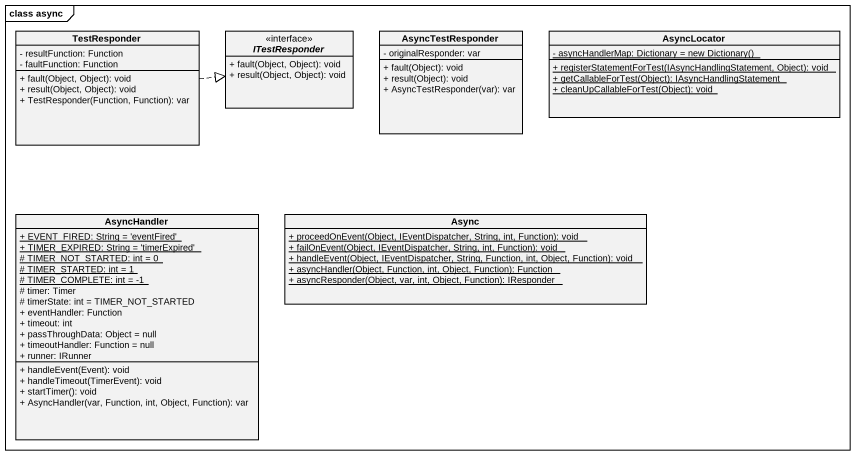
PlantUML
@startuml
mainframe class async
hide circle
hide empty members
skinparam classAttributeIconSize 0
class TestResponder {
  - resultFunction: Function
  - faultFunction: Function
  + fault(Object, Object): void
  + result(Object, Object): void
  + TestResponder(Function, Function): var
}
interface ITestResponder <<interface>> {
  + fault(Object, Object): void
  + result(Object, Object): void
}
class AsyncTestResponder {
  - originalResponder: var
  + fault(Object): void
  + result(Object): void
  + AsyncTestResponder(var): var
}
class AsyncLocator {
  {static} {field} - asyncHandlerMap: Dictionary = new Dictionary()
  {static} + registerStatementForTest(IAsyncHandlingStatement, Object): void
  {static} + getCallableForTest(Object): IAsyncHandlingStatement
  {static} + cleanUpCallableForTest(Object): void
}
class AsyncHandler {
  {static} + EVENT_FIRED: String = 'eventFired'
  {static} + TIMER_EXPIRED: String = 'timerExpired'
  {static} # TIMER_NOT_STARTED: int = 0
  {static} # TIMER_STARTED: int = 1
  {static} # TIMER_COMPLETE: int = -1
  # timer: Timer
  # timerState: int = TIMER_NOT_STARTED
  + eventHandler: Function
  + timeout: int
  + passThroughData: Object = null
  + timeoutHandler: Function = null
  + runner: IRunner
  + handleEvent(Event): void
  + handleTimeout(TimerEvent): void
  + startTimer(): void
  + AsyncHandler(var, Function, int, Object, Function): var
}
class Async {
  {static} + proceedOnEvent(Object, IEventDispatcher, String, int, Function): void
  {static} + failOnEvent(Object, IEventDispatcher, String, int, Function): void
  {static} + handleEvent(Object, IEventDispatcher, String, Function, int, Object, Function): void
  {static} + asyncHandler(Object, Function, int, Object, Function): Function
  {static} + asyncResponder(Object, var, int, Object, Function): IResponder
}
TestResponder .right.|> ITestResponder
@enduml
